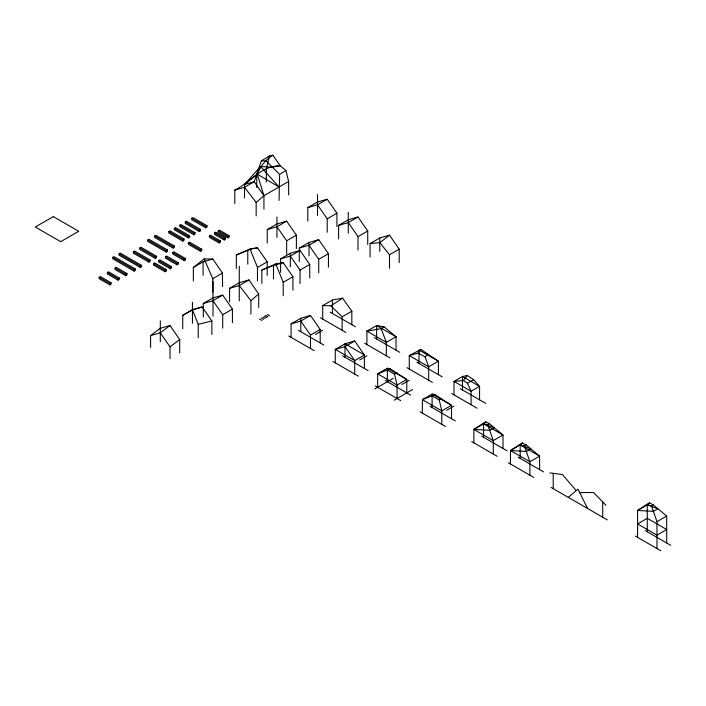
<?xml version="1.0" encoding="UTF-8"?>
<svg xmlns="http://www.w3.org/2000/svg" width="706" height="706" viewBox="0 0 706 706"><rect width="100%" height="100%" fill="white"/><g stroke="black" fill="none" stroke-linecap="round" stroke-linejoin="round"><path stroke-width="1.06" d="M279.638 175.185L279.055 200.433M288.639 194.9L288.639 181.451L285.93 170.499L280.203 165.733L272.869 155.223L269.524 155.982L266.356 168.584L266.356 182.033M256.763 187.567L256.763 174.117L261.344 160.871L269.524 155.982M272.869 155.223C262.967 161.162 257.558 170.993 254.222 181.698L244.514 187.302L234.807 190.108L234.807 203.557M256.763 174.117L260.567 166.457L272.013 167.26L280.203 165.733C260.629 165.813 250.789 182.289 234.807 190.108M409.277 369.044L409.277 355.595L418.128 353.088L420.891 349.444L438.4 361.198L438.4 374.648M454.002 394.866L454.002 381.416L463.418 380.499L467.363 375.495L473.691 379.74L479.559 386.358L479.559 399.808M428.692 380.26L428.692 366.802L425.118 356.936L427.862 354.05M473.867 442.856L473.867 429.398L483.575 423.794L485.746 421.782L489.382 423.688L502.999 435.002L502.999 448.46M510.473 463.992L510.473 450.534L520.181 444.93L522.352 442.918L525.988 444.815L539.605 456.138L539.605 469.596M666.693 542.967L666.693 516.06L653.076 504.737L649.441 502.831L647.27 504.852L637.562 510.456L637.562 537.363M256.163 215.895L256.163 202.437L263.938 195.712L288.639 181.451M250.912 314.135L250.912 300.677L258.687 293.952L248.971 279.938L239.263 282.744L229.556 288.348L229.556 301.797M568.312 497.377L577.967 489.126L587.621 508.532M263.938 209.161L263.938 195.712L254.222 181.698L244.514 184.504L260.567 166.457L279.055 186.984L257.284 174.153L244.514 184.504L244.514 197.954M193.365 280.9L193.365 267.45L204.14 258.917L212.78 259.04L222.487 273.054L212.78 278.658L212.78 292.116M370.068 257.028L370.068 243.57L379.925 242.617L389.491 235.16L399.199 249.174L399.199 262.632M150.59 347.396L150.59 335.624L160.297 328.334L170.005 325.528L179.712 339.542L179.712 353M150.59 335.624L160.297 332.817L170.005 325.528M170.005 358.604L170.005 346.831L179.712 339.542M483.575 437.252L483.575 423.794L502.999 435.002L493.291 440.615L473.867 429.398L485.746 421.782M520.181 458.379L520.181 444.93L539.605 456.138L529.897 461.742L510.473 450.534L522.352 442.918M649.441 502.831L637.562 510.456L653.403 511.365L657.913 508.761L647.27 504.852L647.27 531.759M322.704 319.068L322.704 305.61L330.955 305.813L342.595 298.135L351.835 311.214L351.835 324.672M285.93 170.499L279.638 174.4L265.994 160.791L261.344 160.871M112.757 257.355L113.975 256.657L135.331 268.986L135.331 270.389L134.122 271.086L112.757 258.758L112.757 257.355L134.122 269.683L135.331 268.986M119.005 253.745L120.223 253.048L141.579 265.377L141.579 266.78L140.37 267.477L119.005 255.148L119.005 253.745L140.37 266.083L141.579 265.377M147.801 240.022L149.019 239.316L167.463 249.968L167.463 251.371L166.254 252.068L147.801 241.417L147.801 240.022L166.254 250.665L167.463 249.968M154.702 236.042L155.911 235.336L174.356 245.988L174.356 247.391L173.146 248.088L154.702 237.437L154.702 236.042L173.146 246.685L174.356 245.988M133.346 251.733L134.564 251.027L150.096 259.993L150.096 261.397L148.878 262.102L133.346 253.127L133.346 251.733L148.878 260.699L150.096 259.993M139.797 248.009L141.006 247.303L156.547 256.278L156.547 257.672L155.329 258.378L139.797 249.403L139.797 248.009L155.329 256.975L156.547 256.278M168.743 231.559L169.961 230.853L184.037 238.981L184.037 240.384L182.828 241.081L168.743 232.954L168.743 231.559L182.828 239.687L184.037 238.981M174.311 228.347L175.52 227.641L189.605 235.769L189.605 237.172L188.387 237.869L174.311 229.741L174.311 228.347L188.387 236.475L189.605 235.769M179.73 225.214L180.939 224.517L195.024 232.645L195.024 234.048L193.806 234.745L179.73 226.617L179.73 225.214L193.806 233.342L195.024 232.645M185.29 222.002L186.499 221.305L200.583 229.432L200.583 230.836L199.366 231.533L185.29 223.405L185.29 222.002L199.366 230.13L200.583 229.432M191.723 218.286L192.941 217.589L207.017 225.717L207.017 227.12L205.799 227.817L191.723 219.69L191.723 218.286L205.799 226.414L207.017 225.717M99.175 277.29L100.384 276.584L111.063 282.753L111.063 284.156L109.854 284.853L99.175 278.693L99.175 277.29L109.854 283.459L111.063 282.753M107.365 272.56L108.583 271.854L119.261 278.023L119.261 279.426L118.043 280.123L107.365 273.963L107.365 272.56L118.043 278.729L119.261 278.023M115.078 268.103L116.296 267.406L126.974 273.566L126.974 274.969L125.756 275.675L115.078 269.507L115.078 268.103L125.756 274.272L126.974 273.566M188.387 242.899L189.605 242.193L201.739 249.2L201.739 250.604L200.522 251.301L188.387 244.294L188.387 242.899L200.522 249.906L201.739 249.2M153.476 263.612L154.693 262.914L166.342 269.639L166.342 271.042L165.125 271.739L153.476 265.015L153.476 263.612L165.125 270.336L166.342 269.639M158.656 260.62L159.865 259.923L171.523 266.647L171.523 268.051L170.305 268.748L158.656 262.023L158.656 260.62L170.305 267.353L171.523 266.647M165.416 256.719L166.634 256.013L178.283 262.747L178.283 264.141L177.065 264.847L165.416 258.122L165.416 256.719L177.065 263.444L178.283 262.747M172.679 252.527L173.897 251.821L185.546 258.555L185.546 259.949L184.328 260.655L172.679 253.922L172.679 252.527L184.328 259.252L185.546 258.555M209.408 235.928L210.626 235.23L220.334 240.834L220.334 242.237L219.125 242.935L209.408 237.331L209.408 235.928L219.125 241.54L220.334 240.834M214.545 232.971L215.754 232.265L225.47 237.878L225.47 239.272L224.252 239.978L214.545 234.374L214.545 232.971L224.252 238.575L225.47 237.878M218.216 230.853L219.425 230.147L229.132 235.76L229.132 237.154L227.923 237.86L218.216 232.256L218.216 230.853L227.923 236.457L229.132 235.76M193.365 267.45L203.072 261.847L212.78 259.04M267.247 243.023L267.247 229.574L276.955 223.97L286.671 221.163L296.379 235.177L296.379 248.636M307.798 221.075L307.798 207.617L317.506 202.013L327.213 199.207L336.921 213.221L336.921 226.679M267.247 229.574L276.955 226.767L286.671 221.163M307.798 207.617L317.506 204.819L327.213 199.207M286.671 254.239L286.671 240.781L296.379 235.177M327.213 232.283L327.213 218.834L336.921 213.221M257.478 280.909L257.478 267.45L267.186 261.847L257.478 247.832L250.039 249.05L236.342 255.034L236.342 268.492M182.73 328.837L182.73 315.379L192.438 309.766L202.145 306.978L211.862 320.983L211.862 334.441M182.73 315.379L192.438 309.775L202.145 306.978M203.293 316.968L203.293 303.509L213 297.906L222.708 295.099L232.415 309.113L232.415 322.571M280.609 272.322L280.609 258.873L290.316 253.269L300.032 250.462L309.74 264.476L309.74 277.935M299.3 261.529L299.3 248.08L309.016 242.476L318.724 239.669L328.431 253.683L328.431 267.142M338.589 238.849L338.589 225.399L348.296 219.795L358.013 216.989L367.72 231.003L367.72 244.452M203.293 303.509L213 300.712L222.708 295.099M229.556 288.348L239.263 285.542L248.971 279.938M280.609 258.873L290.316 256.066L300.032 250.462M299.3 248.08L309.016 245.273L318.724 239.669M338.589 225.399L348.296 222.593L358.013 216.989M222.708 328.175L222.708 314.726L232.415 309.113M300.032 283.538L300.032 270.08L309.74 264.476M318.724 272.745L318.724 259.287L328.431 253.683M358.013 250.065L358.013 236.607L367.72 231.003M283.212 295.761L283.212 282.312L292.919 276.708L283.212 262.694L275.772 263.912L261.855 269.983L261.855 283.433M370.068 243.57L379.784 237.966L389.491 235.16M389.491 268.236L389.491 254.787L399.199 249.174M291.084 337.318L291.084 323.869L300.791 318.265L310.499 315.458L320.206 329.473L320.206 342.931M322.704 305.61L332.411 300.006L342.595 298.135M291.084 323.869L300.791 321.062L310.499 315.458M310.499 348.535L310.499 335.076L320.206 329.473M342.128 330.276L342.128 316.826L351.835 311.214M315.458 334.459L322.686 330.284M366.917 344.59L366.917 331.132L376.625 325.528L384.179 326.922L396.04 336.744L396.04 350.194M335.288 362.849L335.288 349.391L345.005 346.593L354.712 340.989L364.42 355.003L364.42 368.453M366.917 331.132L381.178 328.652L384.179 326.922M386.332 355.798L386.332 342.348L396.04 336.744M359.672 359.981L366.899 355.806M377.648 387.303L377.648 373.853L390.241 368.85L406.78 379.457L406.78 392.907M387.762 370.279L394.513 374.171L396.984 372.742M374.709 389.006L393.233 378.31M402.032 384.443L409.259 380.269M394.125 400.214L412.648 389.518M422.373 413.125L422.373 399.675L434.967 394.672L451.505 405.279L451.505 418.729M432.487 396.101L439.229 399.993L441.709 398.563M446.757 410.257L453.984 406.091M482.419 423.697L487.74 424.633L489.382 423.688M519.025 444.833L524.346 445.768L525.988 444.815M646.114 504.755L651.435 505.69L653.076 504.737M656.977 548.571L656.977 521.663L666.693 516.06M463.418 380.499L467.46 383.199L473.691 379.74M236.342 255.034L252.519 248.256M261.855 269.983L273.504 265.5L283.212 262.694M354.712 340.989L345.005 343.787L335.288 349.391L354.712 360.607L364.42 355.003L345.005 343.787L345.005 357.245M420.891 349.444L409.277 355.595L428.692 366.802L438.4 361.198L418.985 349.991L418.985 363.44M198.227 337.777L198.227 324.328L211.862 320.983M467.363 375.495L462.501 376.51L454.002 381.416L471.061 391.265L479.559 386.358L462.501 376.51L462.501 389.959M257.478 247.832L250.039 249.05L257.478 267.45M579.705 492.612L593.472 492.47L606.013 505.275M473.867 429.398L489.708 430.307L494.218 427.704L483.575 423.794M510.473 450.534L526.314 451.443L530.824 448.839L520.181 444.93M549.921 472.896L562.461 474.564L576.228 490.608M390.241 368.85L387.365 368.241L377.648 373.853L397.072 385.061L406.78 379.457L387.365 368.241L387.365 381.699M434.967 394.672L432.09 394.063L422.373 399.675L441.797 410.883L451.505 405.279L432.09 394.063L432.09 407.521M418.128 353.088L425.118 356.936M376.819 325.642L396.234 336.85M366.82 331.079L386.244 342.295M330.081 312.114L355.497 326.79M374.295 337.636L399.711 352.312M416.84 362.204L442.256 376.872M460.356 388.724L485.772 403.4M320.374 317.718L345.79 332.394M364.587 343.24L390.003 357.916M406.947 367.702L432.363 382.37M451.672 393.524L477.088 408.192M298.462 330.373L323.877 345.049M342.675 355.895L368.082 370.571M385.22 380.463L410.636 395.131M429.945 406.285L455.352 420.952M481.589 436.105L507.005 450.772M518.195 457.232L543.611 471.908M645.284 530.612L670.7 545.279M267.3 314.461L269.727 315.864M265.606 315.441L268.033 316.844M264.318 316.182L266.744 317.585M262.747 317.091L265.174 318.494M261.194 317.991L263.62 319.386M259.393 319.024L261.82 320.427M288.754 335.977L314.17 350.653M332.958 361.498L358.374 376.174M375.318 385.961L400.734 400.629M420.044 411.783L445.46 426.45M471.696 441.603L497.112 456.27M508.302 462.73L533.718 477.406M551.051 487.414L607.337 519.907M635.391 536.11L660.807 550.777M330.955 305.813L342.128 316.826M379.925 242.617L389.491 254.787M244.514 187.302L256.163 202.437M239.263 285.542L250.912 300.677M348.296 222.593L358.013 236.607M317.506 204.819L327.213 218.834M309.016 245.273L318.724 259.287M276.955 226.767L286.671 240.781M290.316 256.066L300.032 270.08M345.005 346.593L354.712 360.607L354.712 374.056M300.791 321.062L310.499 335.076M213 300.712L222.708 314.726M160.297 332.817L170.005 346.831M467.46 383.199L471.061 391.265L471.061 404.714M204.14 258.917L212.78 278.658M275.772 263.912L283.212 282.312M192.438 309.766L198.227 324.328M381.178 328.652L386.332 342.348M651.435 505.69L656.977 521.663M524.346 445.768L529.897 461.742L529.897 475.2M487.74 424.633L493.291 440.615L493.291 454.064M257.284 174.153L263.938 195.712M439.229 399.993L441.797 410.883L441.797 424.332M394.513 374.171L397.072 385.061L397.072 398.511M222.355 272.984L222.619 286.583M602.712 501.904L602.712 517.242M553.222 473.329L553.222 488.667M379.784 237.966L379.784 251.424M376.625 325.528L376.625 338.986M348.296 212.338L348.296 233.245M332.411 300.006L332.411 313.455M317.506 194.556L317.506 215.462M309.016 242.476L309.016 255.925M300.791 318.265L300.791 331.714M292.919 276.708L292.919 290.157M290.316 253.269L290.316 266.718M276.955 216.989L276.955 237.419M273.504 265.5L273.504 278.949M267.186 261.847L267.186 275.305M258.687 293.952L258.687 307.41M247.771 250.639L247.771 264.088M239.263 266.25L239.263 300.844M227.923 236.457L227.923 237.86M224.252 238.575L224.252 239.978M219.125 241.54L219.125 242.935M215.754 232.265L215.754 233.668M213 281.412L213 316.006M205.799 226.414L205.799 227.817M203.072 261.847L203.072 275.296M200.522 249.906L200.522 251.301M199.366 230.13L199.366 231.533M193.806 233.342L193.806 234.745M192.438 302.318L192.438 323.233M188.387 236.475L188.387 237.869M184.328 259.252L184.328 260.655M182.828 239.687L182.828 241.081M177.065 263.444L177.065 264.847M173.146 246.685L173.146 248.088M170.305 267.353L170.305 268.748M166.254 250.665L166.254 252.068M165.125 270.336L165.125 271.739M160.297 320.877L160.297 341.783M155.329 256.975L155.329 258.378M148.878 260.699L148.878 262.102M140.37 266.083L140.37 267.477M134.122 269.683L134.122 271.086M125.756 274.272L125.756 275.675M118.043 278.729L118.043 280.123M109.854 283.459L109.854 284.853M53.321 216.61L35.3 227.014L60.716 241.681L78.737 231.277L53.321 216.61M647.27 518.301L637.562 523.905L656.977 535.122L666.693 529.518L647.27 518.301"/></g></svg>
